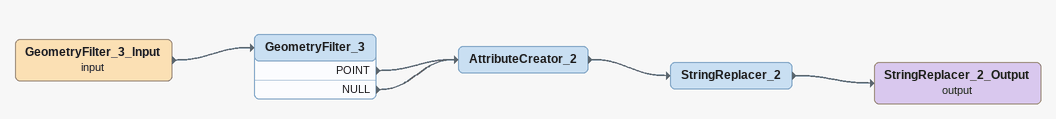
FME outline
GeometryFilter_3_Input (input)
    -> GeometryFilter_3
GeometryFilter_3
    POINT -> AttributeCreator_2
    NULL -> AttributeCreator_2
AttributeCreator_2
    -> StringReplacer_2
StringReplacer_2
    -> StringReplacer_2_Output (output)
StringReplacer_2_Output (output)
